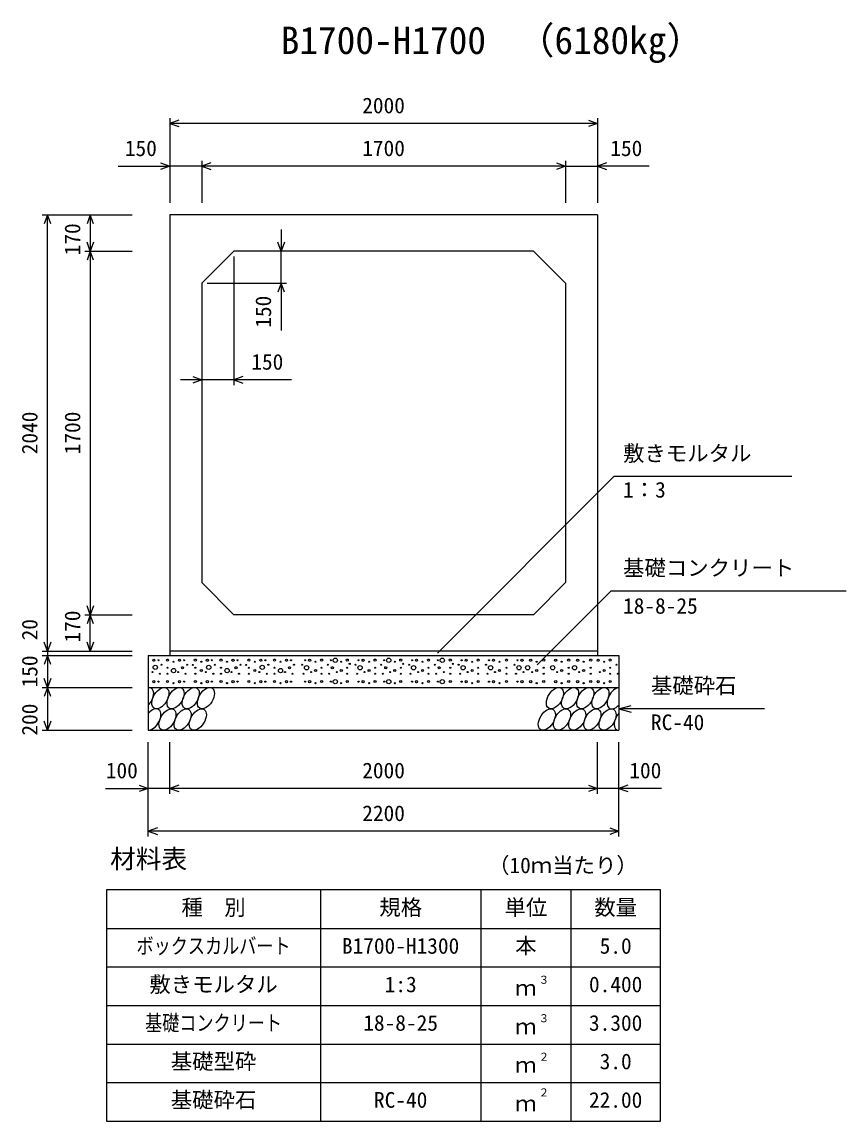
# Model space of a CAD drawing. Units: millimetres, scale not verified. Extents: x -25170 to 75630, y 0 to 35640.
# Drawn here: x 61299 to 65152, y 7305 to 12443 of the extents above; entities that cross this region are included whole.
import ezdxf
from ezdxf.enums import TextEntityAlignment as Align

# ---------------------------------------------------------------- set-up
doc = ezdxf.new("R2010")
doc.units = ezdxf.units.MM
doc.header["$LTSCALE"] = 60
for name, color, linetype, lineweight in [('DIM', 7, 'Continuous', 25), ('HATCH', 6, 'Continuous', 25), ('HYO', 3, 'Continuous', 25), ('HYO2', 4, 'Continuous', 25), ('OUTLINE', 3, 'Continuous', 25), ('TXT', 7, 'Continuous', 25)]:
    doc.layers.add(name, color=color, linetype=linetype, lineweight=lineweight)
doc.styles.add('ＭＳ ゴシック', font='')
doc.styles.get('ＭＳ ゴシック').set_extended_font_data('MS Gothic')

msp = doc.modelspace()

# ---------------------------------------------------------------- linework, layer by layer
at = {"layer": 'DIM'}
for p, q in [((61989.98, 11993.78), (61989.98, 11596.89)), ((62032.27, 11984.17), (61989.98, 11968.78)), ((63947.7, 11984.17), (63989.98, 11968.78)), ((63989.98, 11993.78), (63989.98, 11596.89)), ((63989.98, 11968.78), (61989.98, 11968.78)), ((61989.98, 11968.78), (62032.27, 11953.39)), ((63989.98, 11968.78), (63947.7, 11953.39)), ((61749.24, 11768.78), (61989.98, 11768.78)), ((61947.7, 11784.17), (61989.98, 11768.78)), ((61989.98, 11768.78), (61947.7, 11753.39)), ((62139.98, 11768.78), (61989.98, 11768.78)), ((62139.98, 11793.78), (62139.98, 11596.89)), ((62182.27, 11784.17), (62139.98, 11768.78)), ((63839.98, 11768.78), (62139.98, 11768.78)), ((62139.98, 11768.78), (62182.27, 11753.39)), ((63797.7, 11784.17), (63839.98, 11768.78)), ((63839.98, 11768.78), (63797.7, 11753.39)), ((63839.98, 11793.78), (63839.98, 11596.89)), ((63839.98, 11768.78), (63989.98, 11768.78)), ((64032.27, 11784.17), (63989.98, 11768.78)), ((64230.73, 11768.78), (63989.98, 11768.78)), ((63989.98, 11768.78), (64032.27, 11753.39)), ((61393.88, 11541.89), (61814.98, 11541.89)), ((61418.88, 11541.89), (61403.49, 11499.6)), ((61418.88, 9501.89), (61418.88, 11541.89)), ((61434.27, 11499.6), (61418.88, 11541.89)), ((61618.88, 11541.89), (61603.49, 11499.6)), ((61618.88, 11541.89), (61618.88, 11371.89)), ((61634.27, 11499.6), (61618.88, 11541.89)), ((62510.84, 11471.89), (62510.84, 11371.89)), ((61618.88, 11371.89), (61603.49, 11414.17)), ((61634.27, 11414.17), (61618.88, 11371.89)), ((62510.84, 11371.89), (62495.44, 11414.17)), ((62526.23, 11414.17), (62510.84, 11371.89)), ((61593.88, 11371.89), (61814.98, 11371.89)), ((61618.88, 11371.89), (61603.49, 11329.6)), ((61618.88, 11371.89), (61618.88, 9671.89)), ((61634.27, 11329.6), (61618.88, 11371.89)), ((62510.84, 11221.89), (62510.84, 11371.89)), ((62289.98, 11346.89), (62289.98, 10745.32)), ((62164.98, 11221.89), (62535.84, 11221.89)), ((62510.84, 11221.89), (62495.44, 11179.6)), ((62526.23, 11179.6), (62510.84, 11221.89)), ((62510.84, 11221.89), (62510.84, 11001.01)), ((62139.98, 10770.32), (62039.98, 10770.32)), ((62097.7, 10785.71), (62139.98, 10770.32)), ((62139.98, 10770.32), (62097.7, 10754.93)), ((62289.98, 10770.32), (62139.98, 10770.32)), ((62332.27, 10785.71), (62289.98, 10770.32)), ((62559.45, 10770.32), (62289.98, 10770.32)), ((62289.98, 10770.32), (62332.27, 10754.93)), ((63241.17, 9492.31), (64066.48, 10317.62)), ((64898.89, 10317.62), (64066.48, 10317.62)), ((63708.01, 9438.16), (64052.07, 9782.22)), ((65151.62, 9782.22), (64052.07, 9782.22)), ((61618.88, 9671.89), (61603.49, 9714.17)), ((61634.27, 9714.17), (61618.88, 9671.89)), ((61593.88, 9671.89), (61814.98, 9671.89)), ((61618.88, 9671.89), (61603.49, 9629.6)), ((61618.88, 9501.89), (61618.88, 9671.89)), ((61634.27, 9629.6), (61618.88, 9671.89)), ((61418.88, 9501.89), (61403.49, 9544.17)), ((61434.27, 9544.17), (61418.88, 9501.89)), ((61618.88, 9501.89), (61603.49, 9544.17)), ((61634.27, 9544.17), (61618.88, 9501.89)), ((61393.88, 9501.89), (61814.98, 9501.89)), ((61393.88, 9481.89), (61814.98, 9481.89)), ((61418.88, 9481.89), (61403.49, 9439.6)), ((61418.88, 9501.89), (61418.88, 9481.89)), ((61418.88, 9481.89), (61418.88, 9331.89)), ((61434.27, 9439.6), (61418.88, 9481.89)), ((61418.88, 9331.89), (61403.49, 9374.17)), ((61434.27, 9374.17), (61418.88, 9331.89)), ((61393.88, 9331.89), (61814.98, 9331.89)), ((61418.88, 9331.89), (61403.49, 9289.6)), ((61418.88, 9331.89), (61418.88, 9131.89)), ((61434.27, 9289.6), (61418.88, 9331.89)), ((64089.98, 9231.89), (64147.94, 9247.42)), ((64769.79, 9231.89), (64089.98, 9231.89)), ((64089.98, 9231.89), (64147.94, 9216.36)), ((61418.88, 9131.89), (61403.49, 9174.17)), ((61434.27, 9174.17), (61418.88, 9131.89)), ((61393.88, 9131.89), (61814.98, 9131.89)), ((61889.98, 8635.28), (61889.98, 9076.89)), ((61989.98, 8835.28), (61989.98, 9076.89)), ((63989.98, 8835.28), (63989.98, 9076.89)), ((63989.98, 8835.28), (63989.98, 9076.89)), ((64089.98, 8635.28), (64089.98, 9076.89)), ((61690.44, 8860.28), (61889.98, 8860.28)), ((61847.7, 8875.67), (61889.98, 8860.28)), ((61889.98, 8860.28), (61847.7, 8844.88)), ((61989.98, 8860.28), (61889.98, 8860.28)), ((62032.27, 8875.67), (61989.98, 8860.28)), ((63989.98, 8860.28), (61989.98, 8860.28)), ((61989.98, 8860.28), (62032.27, 8844.88)), ((63947.7, 8875.67), (63989.98, 8860.28)), ((63989.98, 8860.28), (63947.7, 8844.88)), ((64089.98, 8860.28), (63989.98, 8860.28)), ((64132.27, 8875.67), (64089.98, 8860.28)), ((64289.53, 8860.28), (64089.98, 8860.28)), ((64089.98, 8860.28), (64132.27, 8844.88)), ((61932.27, 8675.67), (61889.98, 8660.28)), ((64089.98, 8660.28), (61889.98, 8660.28)), ((61889.98, 8660.28), (61932.27, 8644.88)), ((64047.7, 8675.67), (64089.98, 8660.28)), ((64089.98, 8660.28), (64047.7, 8644.88))]:
    msp.add_line(p, q, dxfattribs=at)
at = {"layer": 'HATCH'}
for centre, radius in [((61916.02, 9459.07), 5), ((61937.05, 9459.07), 2.5), ((61979.95, 9459.94), 5), ((62007.99, 9452.06), 2.5), ((62036.02, 9459.07), 5), ((62057.05, 9459.07), 2.5), ((62109.95, 9459.94), 5), ((62137.99, 9452.06), 2.5), ((62166.02, 9459.07), 5), ((62187.05, 9459.07), 2.5), ((62229.95, 9459.94), 5), ((62257.99, 9452.06), 2.5), ((62286.02, 9459.07), 5), ((62307.05, 9459.07), 2.5), ((62359.95, 9459.94), 5), ((62387.99, 9452.06), 2.5), ((62416.02, 9459.07), 5), ((62437.05, 9459.07), 2.5), ((62479.95, 9459.94), 5), ((62507.99, 9452.06), 2.5), ((62536.02, 9459.07), 5), ((62557.05, 9459.07), 2.5), ((62622.91, 9459.07), 2.5), ((62643.94, 9459.07), 5), ((62671.98, 9452.06), 2.5), ((62700.01, 9459.94), 5), ((62742.91, 9459.07), 2.5), ((62763.94, 9459.07), 10), ((62791.98, 9452.06), 2.5), ((62820.01, 9459.94), 5), ((62872.91, 9459.07), 2.5), ((62893.94, 9459.07), 5), ((62921.98, 9452.06), 2.5), ((62950.01, 9459.94), 5), ((62992.91, 9459.07), 2.5), ((63013.94, 9459.07), 10), ((63041.98, 9452.06), 2.5), ((63070.01, 9459.94), 5), ((63122.91, 9459.07), 2.5), ((63143.94, 9459.07), 5), ((63171.98, 9452.06), 2.5), ((63200.01, 9459.94), 5), ((63242.91, 9459.07), 2.5), ((63263.94, 9459.07), 10), ((63301.84, 9459.94), 5), ((63354.73, 9459.07), 2.5), ((63375.76, 9459.07), 5), ((63403.8, 9452.06), 2.5), ((63431.84, 9459.94), 5), ((63482.79, 9459.07), 2.5), ((63503.83, 9459.07), 5), ((63531.86, 9452.06), 2.5), ((63564.77, 9459.94), 5), ((63615.72, 9459.07), 2.5), ((63636.75, 9459.07), 5), ((63677.42, 9459.07), 5), ((63705.46, 9452.06), 2.5), ((63738.36, 9459.94), 5), ((63794.27, 9459.07), 5), ((63822.3, 9452.06), 2.5), ((63855.2, 9459.94), 5), ((63896.96, 9459.07), 5), ((63925, 9452.06), 2.5), ((63957.9, 9459.94), 5), ((63993.17, 9459.07), 5), ((64021.2, 9452.06), 2.5), ((64049.24, 9459.94), 5), ((61909.01, 9403.91), 2.5), ((61922.56, 9426.05), 10), ((61951.07, 9438.05), 2.5), ((61979.95, 9424.05), 2.5), ((62007.99, 9410.92), 10), ((62029.01, 9403.91), 2.5), ((62050.04, 9424.05), 5), ((62071.07, 9438.05), 2.5), ((62097.53, 9437.15), 2.5), ((62109.95, 9424.05), 2.5), ((62137.99, 9410.92), 5), ((62159.01, 9403.91), 2.5), ((62172.56, 9426.05), 10), ((62201.07, 9438.05), 2.5), ((62229.95, 9424.05), 2.5), ((62257.99, 9410.92), 10), ((62279.01, 9403.91), 2.5), ((62300.04, 9424.05), 5), ((62321.07, 9438.05), 2.5), ((62347.53, 9437.15), 2.5), ((62359.95, 9424.05), 2.5), ((62387.99, 9410.92), 5), ((62409.01, 9403.91), 2.5), ((62422.56, 9426.05), 10), ((62451.07, 9438.05), 2.5), ((62479.95, 9424.05), 2.5), ((62507.99, 9410.92), 10), ((62529.01, 9403.91), 2.5), ((62550.04, 9424.05), 5), ((62571.07, 9438.05), 2.5), ((62608.89, 9438.05), 2.5), ((62629.92, 9424.05), 10), ((62650.95, 9403.91), 2.5), ((62671.98, 9410.92), 5), ((62700.01, 9424.05), 2.5), ((62728.89, 9438.05), 2.5), ((62749.92, 9424.05), 5), ((62770.95, 9403.91), 2.5), ((62791.98, 9410.92), 5), ((62820.01, 9424.05), 2.5), ((62831.35, 9442.37), 2.5), ((62858.89, 9438.05), 2.5), ((62879.92, 9424.05), 10), ((62900.95, 9403.91), 2.5), ((62921.98, 9410.92), 5), ((62950.01, 9424.05), 2.5), ((62978.89, 9438.05), 2.5), ((62999.92, 9424.05), 5), ((63020.95, 9403.91), 2.5), ((63041.98, 9410.92), 5), ((63070.01, 9424.05), 2.5), ((63081.35, 9442.37), 2.5), ((63108.89, 9438.05), 2.5), ((63129.92, 9424.05), 10), ((63150.95, 9403.91), 2.5), ((63171.98, 9410.92), 5), ((63200.01, 9424.05), 2.5), ((63228.89, 9438.05), 2.5), ((63249.92, 9424.05), 5), ((63270.95, 9403.91), 2.5), ((63301.84, 9424.05), 2.5), ((63313.18, 9442.37), 2.5), ((63340.71, 9438.05), 2.5), ((63361.74, 9424.05), 10), ((63382.77, 9403.91), 2.5), ((63403.8, 9410.92), 5), ((63431.84, 9424.05), 2.5), ((63468.78, 9438.05), 2.5), ((63489.81, 9424.05), 10), ((63510.83, 9403.91), 2.5), ((63531.86, 9410.92), 5), ((63564.77, 9424.05), 2.5), ((63601.7, 9438.05), 2.5), ((63622.73, 9424.05), 10), ((63643.76, 9403.91), 2.5), ((63663.4, 9424.05), 10), ((63684.43, 9403.91), 2.5), ((63705.46, 9410.92), 5), ((63738.36, 9424.05), 2.5), ((63780.25, 9424.05), 10), ((63801.27, 9403.91), 2.5), ((63822.3, 9410.92), 5), ((63855.2, 9424.05), 2.5), ((63882.94, 9424.05), 10), ((63903.97, 9403.91), 2.5), ((63925, 9410.92), 5), ((63957.9, 9424.05), 2.5), ((64000.17, 9403.91), 2.5), ((64021.2, 9410.92), 5), ((64049.24, 9424.05), 2.5), ((64078.12, 9438.05), 2.5), ((61916.02, 9359.07), 5), ((61937.05, 9359.07), 2.5), ((61944.06, 9396.04), 2.5), ((61979.95, 9359.94), 5), ((61979.95, 9396.04), 2.5), ((62007.99, 9352.06), 2.5), ((62036.02, 9359.07), 5), ((62057.05, 9359.07), 2.5), ((62064.06, 9396.04), 2.5), ((62109.95, 9359.94), 5), ((62109.95, 9396.04), 2.5), ((62137.99, 9352.06), 2.5), ((62166.02, 9359.07), 5), ((62187.05, 9359.07), 2.5), ((62194.06, 9396.04), 2.5), ((62229.95, 9359.94), 5), ((62229.95, 9396.04), 2.5), ((62257.99, 9352.06), 2.5), ((62286.02, 9359.07), 5), ((62307.05, 9359.07), 2.5), ((62314.06, 9396.04), 2.5), ((62359.95, 9359.94), 5), ((62359.95, 9396.04), 2.5), ((62387.99, 9352.06), 2.5), ((62416.02, 9359.07), 5), ((62437.05, 9359.07), 2.5), ((62444.06, 9396.04), 2.5), ((62479.95, 9359.94), 5), ((62479.95, 9396.04), 2.5), ((62507.99, 9352.06), 2.5), ((62536.02, 9359.07), 5), ((62557.05, 9359.07), 2.5), ((62564.06, 9396.04), 2.5), ((62615.9, 9396.04), 2.5), ((62622.91, 9359.07), 2.5), ((62643.94, 9359.07), 5), ((62671.98, 9352.06), 2.5), ((62700.01, 9359.94), 5), ((62700.01, 9396.04), 2.5), ((62735.9, 9396.04), 2.5), ((62742.91, 9359.07), 2.5), ((62763.94, 9359.07), 10), ((62791.98, 9352.06), 2.5), ((62820.01, 9359.94), 5), ((62820.01, 9396.04), 2.5), ((62865.9, 9396.04), 2.5), ((62872.91, 9359.07), 2.5), ((62893.94, 9359.07), 5), ((62921.98, 9352.06), 2.5), ((62950.01, 9359.94), 5), ((62950.01, 9396.04), 2.5), ((62985.9, 9396.04), 2.5), ((62992.91, 9359.07), 2.5), ((63013.94, 9359.07), 10), ((63041.98, 9352.06), 2.5), ((63070.01, 9359.94), 5), ((63070.01, 9396.04), 2.5), ((63115.9, 9396.04), 2.5), ((63122.91, 9359.07), 2.5), ((63143.94, 9359.07), 5), ((63171.98, 9352.06), 2.5), ((63200.01, 9359.94), 5), ((63200.01, 9396.04), 2.5), ((63235.9, 9396.04), 2.5), ((63242.91, 9359.07), 2.5), ((63263.94, 9359.07), 10), ((63301.84, 9359.94), 5), ((63301.84, 9396.04), 2.5), ((63347.72, 9396.04), 2.5), ((63354.73, 9359.07), 2.5), ((63375.76, 9359.07), 5), ((63403.8, 9352.06), 2.5), ((63431.84, 9359.94), 5), ((63431.84, 9396.04), 2.5), ((63475.79, 9396.04), 2.5), ((63482.79, 9359.07), 2.5), ((63503.83, 9359.07), 5), ((63531.86, 9352.06), 2.5), ((63564.77, 9359.94), 5), ((63564.77, 9396.04), 2.5), ((63608.71, 9396.04), 2.5), ((63615.72, 9359.07), 2.5), ((63636.75, 9359.07), 5), ((63677.42, 9359.07), 5), ((63705.46, 9352.06), 2.5), ((63738.36, 9359.94), 5), ((63738.36, 9396.04), 2.5), ((63794.27, 9359.07), 5), ((63822.3, 9352.06), 2.5), ((63855.2, 9359.94), 5), ((63855.2, 9396.04), 2.5), ((63896.96, 9359.07), 5), ((63925, 9352.06), 2.5), ((63957.9, 9359.94), 5), ((63957.9, 9396.04), 2.5), ((63993.17, 9359.07), 5), ((64021.2, 9352.06), 2.5), ((64049.24, 9359.94), 5), ((64049.24, 9396.04), 2.5), ((64085.13, 9396.04), 2.5)]:
    msp.add_circle(centre, radius, dxfattribs=at)
for centre, start_param, end_param in [((61875.33, 9281.88), 4.3355439, 6.7245934), ((64074.54, 9281.88), 0.4199491, 4.357003), ((61908.58, 9181.89), 3.4740877, 7.5860497), ((64107.79, 9181.89), 1.2805297, 3.4964223)]:
    msp.add_ellipse(centre, major_axis=(29.09, 47.08), ratio=0.5792, start_param=start_param, end_param=end_param, dxfattribs=at)
for centre in [(61946.29, 9281.88), (62017.24, 9281.88), (62088.2, 9281.88), (62159.15, 9281.88), (63790.71, 9281.88), (63861.67, 9281.88), (63932.63, 9281.88), (64003.58, 9281.88), (61979.53, 9181.89), (62050.49, 9181.89), (62121.45, 9181.89), (63753.01, 9181.89), (63823.96, 9181.89), (63894.92, 9181.89), (63965.87, 9181.89), (64036.83, 9181.89)]:
    msp.add_ellipse(centre, major_axis=(29.09, 47.08), ratio=0.5792, dxfattribs=at)
at = {"layer": 'HYO'}
for p, q in [((64284.98, 8385.28), (61694.98, 8385.28)), ((61694.98, 8385.28), (61694.98, 7305.28)), ((62694.98, 8385.28), (62694.98, 7305.28)), ((63444.98, 8385.28), (63444.98, 7305.28)), ((63864.98, 8385.28), (63864.98, 7305.28)), ((64284.98, 7305.28), (64284.98, 8385.28)), ((61694.98, 8205.28), (64284.98, 8205.28)), ((61694.98, 7305.28), (64284.98, 7305.28))]:
    msp.add_line(p, q, dxfattribs=at)
at = {"layer": 'HYO2'}
for p, q in [((61694.98, 8025.28), (64284.98, 8025.28)), ((61694.98, 7845.28), (64284.98, 7845.28)), ((61694.98, 7665.28), (64284.98, 7665.28)), ((61694.98, 7485.28), (64284.98, 7485.28))]:
    msp.add_line(p, q, dxfattribs=at)
at = {"layer": 'OUTLINE'}
for p, q in [((61989.98, 11541.89), (61989.98, 9481.89)), ((63989.98, 11541.89), (61989.98, 11541.89)), ((63989.98, 11541.89), (63989.98, 9481.89)), ((62139.98, 11221.89), (62289.98, 11371.89)), ((63689.98, 11371.89), (62289.98, 11371.89)), ((63839.98, 11221.89), (63689.98, 11371.89)), ((62139.98, 11221.89), (62139.98, 9821.89)), ((63839.98, 11221.89), (63839.98, 9821.89)), ((62289.98, 9671.89), (62139.98, 9821.89)), ((63689.98, 9671.89), (63839.98, 9821.89)), ((63689.98, 9671.89), (62289.98, 9671.89)), ((61889.98, 9481.89), (61889.98, 9131.89)), ((61889.98, 9481.89), (64089.98, 9481.89)), ((63989.98, 9501.89), (61989.98, 9501.89)), ((64089.98, 9481.89), (64089.98, 9131.89)), ((61889.98, 9331.89), (64089.98, 9331.89)), ((61889.98, 9131.89), (64089.98, 9131.89))]:
    msp.add_line(p, q, dxfattribs=at)

# ---------------------------------------------------------------- texts
at = {"layer": 'DIM', "style": 'ＭＳ ゴシック'}
for s, p in [('2000', (62889.98, 11993.78)), ('150', (61780.34, 11793.78)), ('1700', (62889.98, 11793.78)), ('150', (64049.62, 11793.78)), ('150', (62371.39, 10795.32)), ('敷きモルタル', (64109.33, 10367.62)), ('1：3', (64109.33, 10197.5)), ('基礎コンクリート', (64109.33, 9832.22)), ('18-8-25', (64109.33, 9654.59)), ('基礎砕石', (64239.72, 9281.89)), ('RC-40', (64239.72, 9110.51)), ('100', (61691.34, 8885.28)), ('2000', (62889.98, 8885.28)), ('100', (64138.62, 8885.28)), ('2200', (62889.98, 8685.28))]:
    msp.add_text(s, height=73.31, dxfattribs=at).set_placement(p, align=Align.BOTTOM_LEFT)
for s, p in [('170', (61593.88, 11351.89)), ('150', (62485.84, 11013.39)), ('2040', (61393.88, 10421.89)), ('1700', (61593.88, 10421.89)), ('170', (61593.88, 9541.89)), ('20', (61393.88, 9551.96)), ('150', (61393.88, 9331.89)), ('200', (61393.88, 9106.89))]:
    msp.add_text(s, height=73.31, rotation=90, dxfattribs=at).set_placement(p, align=Align.BOTTOM_LEFT)
at = {"layer": 'TXT', "style": 'ＭＳ ゴシック'}
for s, height, p in [('（6180kg）', 128.3, (63613.57, 12254.39)), ('B1700-H1700', 128.3, (62508.73, 12254.39)), ('材料表', 87.98, (61711.65, 8460.28)), ('（10ｍ当たり）', 73.31, (63478.31, 8441.94)), ('種\u3000別', 73.31, (62044.98, 8245.28)), ('規格', 73.31, (62969.98, 8245.28)), ('単位', 73.31, (63554.98, 8245.28)), ('数量', 73.31, (63974.98, 8245.28)), ('本', 73.31, (63604.98, 8065.28)), ('B1700-H1300', 73.31, (62794.98, 8065.28)), ('5.0', 73.31, (63999.98, 8065.28)), ('敷きモルタル', 73.31, (61894.98, 7885.28)), ('1:3', 73.31, (62994.98, 7885.28)), ('３', 36.66, (63714.22, 7935.89)), ('0.400', 73.31, (63949.98, 7885.28)), ('ｍ', 73.31, (63604.98, 7868.61)), ('18-8-25', 73.31, (62894.98, 7705.28)), ('ｍ', 73.31, (63604.98, 7688.61)), ('３', 36.66, (63714.22, 7755.89)), ('3.300', 73.31, (63949.98, 7705.28)), ('基礎型砕', 73.31, (61994.98, 7525.28)), ('２', 36.66, (63714.22, 7575.89)), ('3.0', 73.31, (63999.98, 7525.28)), ('ｍ', 73.31, (63604.98, 7508.61)), ('基礎砕石', 73.31, (61994.98, 7345.28)), ('２', 36.66, (63714.22, 7409.22)), ('RC-40', 73.31, (62944.98, 7345.28)), ('ｍ', 73.31, (63604.98, 7328.61)), ('22.00', 73.31, (63949.98, 7345.28))]:
    msp.add_text(s, height=height, dxfattribs=at).set_placement(p, align=Align.BOTTOM_LEFT)
at = {"layer": 'TXT', "style": 'ＭＳ ゴシック', "width": 0.8}
for s, p in [('ボックスカルバート', (61834.98, 8065.28)), ('基礎コンクリート', (61874.98, 7705.28))]:
    msp.add_text(s, height=73.31, dxfattribs=at).set_placement(p, align=Align.BOTTOM_LEFT)

doc.saveas('drawing.dxf')
